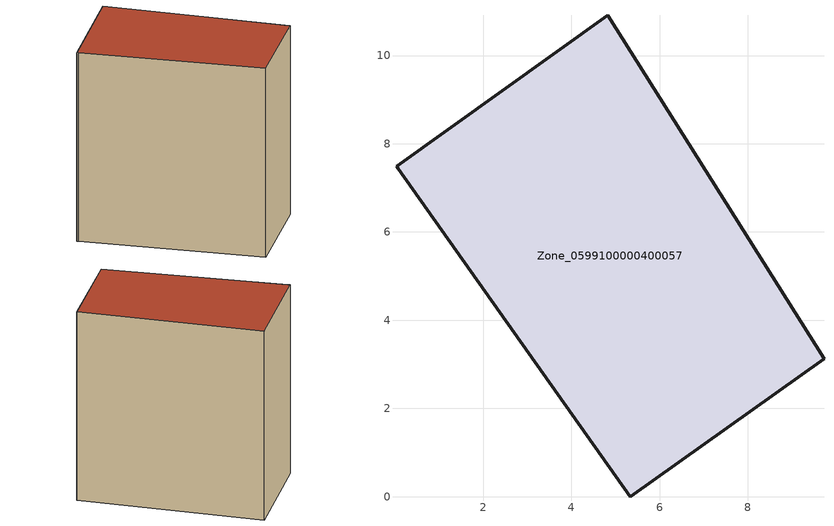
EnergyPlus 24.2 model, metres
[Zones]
Zone_0599100000400057
 floor ground (C_G): 0.04,7.49 4.82,10.91 9.73,3.13 5.33,0 0.07,7.44 z0
 wall outside (C_F): 5.33,0 9.73,3.13 4.82,10.91 0.04,7.49 0.07,7.44 5.33,0 z0:9.68
 roof outside (C_R): 4.82,10.91 0.04,7.49 0.07,7.44 5.33,0 9.73,3.13 z9.68
[BUILDING]
Pand.0599100000400057: North Axis=0; Terrain=City; Loads Convergence Tolerance Value=0.04; Temperature Convergence Tolerance Value=0.4; Solar Distribution=FullExterior; Maximum Number of Warmup Days=25; Minimum Number of Warmup Days=1
[Site:Location]
Rotterdam.The.Hague.AP_ZH_NLD Design_Conditions: Latitude=51.96; Longitude=4.45; Time Zone=1; Elevation=-4.5
[SITE:GROUNDTEMPERATURE:BUILDINGSURFACE]
18, 18, 18, 18, 18, 18, 18, 18, 18, 18, 18, 18
[MATERIAL] Thermal Absorptance=0.9; Solar Absorptance=0.7; Visible Absorptance=0.7
Name | Roughness | Thickness | Conductivity | Density | Specific Heat
G.TI.1992-2005 | MediumSmooth | 0.15 | 0.06 | 540 | 1210
F.TI.1992-2005 | Rough | 0.3 | 0.12 | 1920 | 840
R.TI.1992-2005 | MediumRough | 0.2 | 0.08 | 1500 | 1000
[CONSTRUCTION]
C_G: G.TI.1992-2005
C_F: F.TI.1992-2005
C_R: R.TI.1992-2005
[ZONE]
Zone_0599100000400057: Type=1; Multiplier=1; Ceiling Height=Autocalculate; Volume=Autocalculate; Floor Area=autocalculate; Part of Total Floor Area=Yes
[ZONEINFILTRATION:DESIGNFLOWRATE]
Infil_Zone_0599100000400057: Zone or ZoneList or Space or SpaceList=Zone_0599100000400057; Schedule=AlwaysOn; Design Flow Rate Calculation Method=Flow/Area; Flow Rate per Floor Area=0.0015; Constant Term Coefficient=1; Temperature Term Coefficient=0; Velocity Term Coefficient=0; Velocity Squared Term Coefficient=0
[HVACTEMPLATE:ZONE:IDEALLOADSAIRSYSTEM]
Zone_0599100000400057: Maximum Heating Supply Air Temperature=50; Minimum Cooling Supply Air Temperature=13; Maximum Heating Supply Air Humidity Ratio=0.0156; Minimum Cooling Supply Air Humidity Ratio=0.0077; Heating Limit=NoLimit; Cooling Limit=NoLimit; Dehumidification Control Type=ConstantSensibleHeatRatio; Cooling Sensible Heat Ratio=0.7; Dehumidification Setpoint=60; Humidification Control Type=None; Humidification Setpoint=30; Outdoor Air Method=None; Outdoor Air Flow Rate per Person=0.00944; Outdoor Air Flow Rate per Zone Floor Area=0; Outdoor Air Flow Rate per Zone=0; Demand Controlled Ventilation Type=None; Outdoor Air Economizer Type=NoEconomizer; Heat Recovery Type=None; Sensible Heat Recovery Effectiveness=0.7; Latent Heat Recovery Effectiveness=0.65
[ZONECONTROL:THERMOSTAT]
ThermostatControl_Zone_0599100000400057: Zone or ZoneList=Zone_0599100000400057; Control Type Schedule=DualSetpointControlType; Control 1=Thermostat_Zone_0599100000400057; Temperature Difference Between Cutout And Setpoint=0
[THERMOSTATSETPOINT:DUALSETPOINT]
Thermostat_Zone_0599100000400057: Heating Setpoint Temperature Schedule=HeatingSetpoint_Zone_0599100000400057; Cooling Setpoint Temperature Schedule=CoolingSetpoint_Zone_0599100000400057
[SCHEDULE:COMPACT]
HeatingSetpoint_Zone_0599100000400057: Through: 12/31, For: AllDays, Until: 24:00, 21
CoolingSetpoint_Zone_0599100000400057: Through: 12/31, For: AllDays, Until: 24:00, 24
DualSetpointControlType: Through: 12/31, For: AllDays, Until: 24:00, 4
AlwaysOn: Through: 12/31, For: AllDays, Until: 24:00, 1
